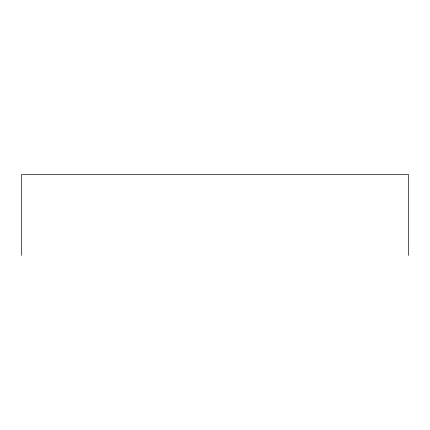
<?xml version="1.0" encoding="UTF-8"?>
<svg xmlns="http://www.w3.org/2000/svg" width="430" height="430" viewBox="0 0 430 430"><rect width="100%" height="100%" fill="white"/><g stroke="black" fill="none" stroke-linecap="round" stroke-linejoin="round"><path stroke-width="0.64" d="M408.5 255.458L408.5 174.542L21.5 174.542L21.5 255.458"/></g></svg>
